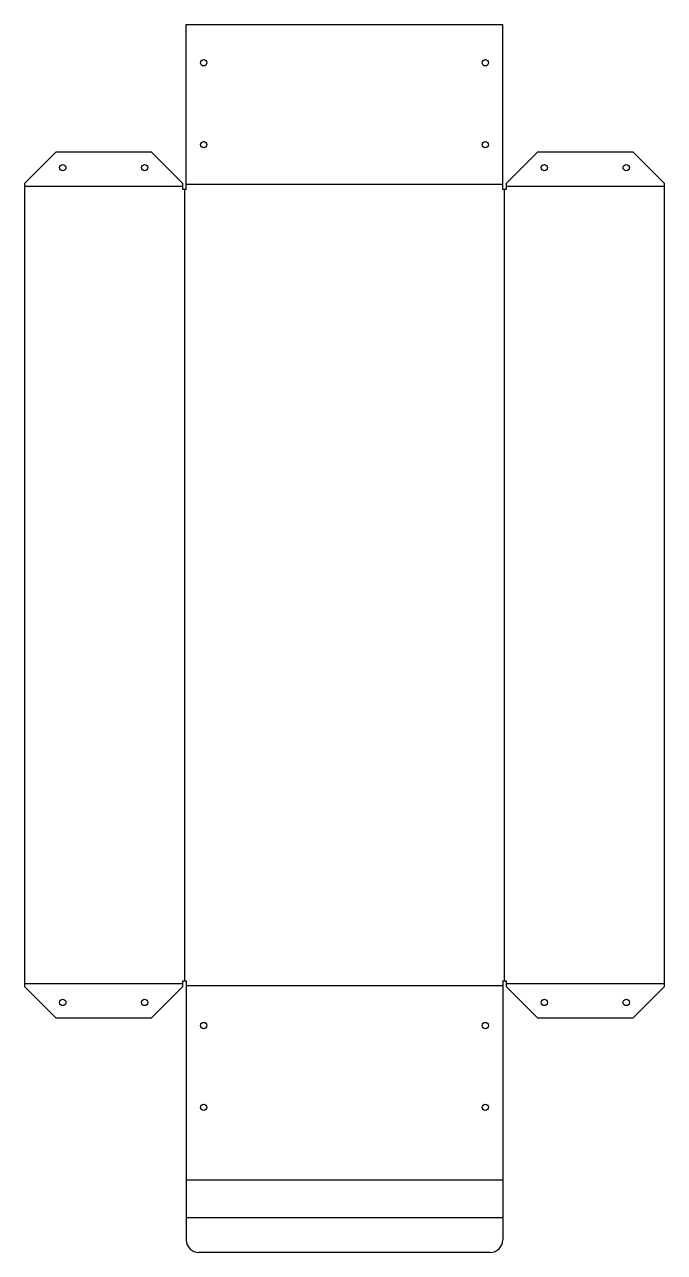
# Model space of a CAD drawing. Header units: millimetres. Extents: x -101 to 101, y -211 to 177.
import ezdxf

# ---------------------------------------------------------------- set-up
doc = ezdxf.new("R2010")
doc.units = ezdxf.units.MM
doc.layers.add('Unfold_Sketch001', color=7, linetype='CONTINUOUS')

msp = doc.modelspace()

# ---------------------------------------------------------------- linework, layer by layer
at = {"layer": 'Unfold_Sketch001'}
for p, q in [((-50, 125), (-50, 177.1)), ((-50, 177.1), (50, 177.1)), ((50, 125), (50, 177.1)), ((-101.1, 126.885), (-91.0996, 136.885)), ((-91.0996, 136.885), (-61.0996, 136.885)), ((-61.0996, 136.885), (-51.0996, 126.885)), ((51.0996, 126.885), (61.0996, 136.885)), ((61.0996, 136.885), (91.0996, 136.885)), ((91.0996, 136.885), (101.1, 126.885)), ((-101.1, 126.885), (-101.1, -126.885)), ((-51.0996, 125.942), (-101.1, 125.942)), ((-51.0996, 125), (-51.0996, 126.885)), ((-50, 125), (-51.0996, 125)), ((-50.5498, 125), (-50.5498, -125)), ((50, 126.55), (-50, 126.55)), ((51.0996, 125), (50, 125)), ((50.5498, -125), (50.5498, 125)), ((51.0996, 126.885), (51.0996, 125)), ((101.1, 125.942), (51.0996, 125.942)), ((101.1, -126.885), (101.1, 126.885)), ((-101.1, -125.942), (-51.0996, -125.942)), ((-91.0996, -136.885), (-101.1, -126.885)), ((-51.0996, -126.885), (-61.0996, -136.885)), ((-51.0996, -125), (-50, -125)), ((-51.0996, -126.885), (-51.0996, -125)), ((-50, -125), (-50, -206.869)), ((-50, -126.55), (50, -126.55)), ((50, -125), (51.0996, -125)), ((50, -125), (50, -206.869)), ((51.0996, -125), (51.0996, -126.885)), ((51.0996, -125.942), (101.1, -125.942)), ((61.0996, -136.885), (51.0996, -126.885)), ((101.1, -126.885), (91.0996, -136.885)), ((-61.0996, -136.885), (-91.0996, -136.885)), ((91.0996, -136.885), (61.0996, -136.885)), ((50, -188.042), (-50, -188.042)), ((50, -199.927), (-50, -199.927)), ((46, -210.869), (-46, -210.869))]:
    msp.add_line(p, q, dxfattribs=at)
for centre in [(-44.5, 165.028), (44.5, 165.028), (-44.5, 139.171), (44.5, 139.171), (-89.0285, 131.885), (-63.1706, 131.885), (63.1706, 131.885), (89.0285, 131.885), (-89.0285, -131.885), (-63.1706, -131.885), (63.1706, -131.885), (89.0285, -131.885), (-44.5, -139.171), (44.5, -139.171), (-44.5, -165.028), (44.5, -165.028)]:
    msp.add_circle(centre, 1, dxfattribs=at)
for centre, start, end in [((-46, -206.869), 180, -90), ((46, -206.869), -90, 0)]:
    msp.add_arc(centre, 4, start, end, dxfattribs=at)

doc.saveas('drawing.dxf')
